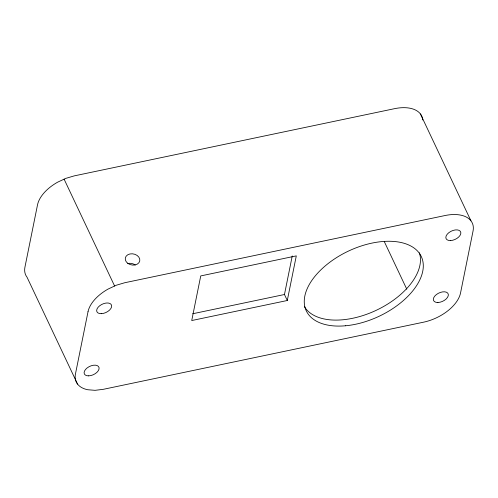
<?xml version="1.0" encoding="UTF-8"?>
<svg xmlns="http://www.w3.org/2000/svg" width="498" height="498" viewBox="0 0 498 498"><rect width="100%" height="100%" fill="white"/><g stroke="black" fill="none" stroke-linecap="round" stroke-linejoin="round"><path stroke-width="0.75" d="M287.29 300.499L296.298 255.879L200.738 275.923L191.73 320.538L287.29 300.499L284.464 294.511L292.251 255.947M192.689 313.759L284.464 294.511M420.43 113.955L470.94 220.813M384.269 241.555L406.785 289.189M64.099 179.162L114.608 286.014M77.551 384.089L27.041 277.23A34.81 19.715 -25.3 0 1 24.962 267.034L37.518 204.846A34.81 19.715 -25.3 0 1 57.531 182.231L65.767 178.384L74.27 175.875L394.541 108.676A35.059 19.858 -25.3 0 1 422.783 119.987M128.023 263.486A7.364 5.59 11.4 0 1 135.232 264.992M419.36 252.791A63.595 36.018 -25.3 0 1 375.946 310.441A63.595 36.018 -25.3 0 1 304.378 306.587M88.028 311.704L75.472 373.892A34.81 19.715 -25.3 0 0 87.723 389.741L95.056 390.326L103.254 389.33L423.518 322.194A35.059 19.858 -25.3 0 0 460.532 293.011L473.038 231.084A35.059 19.858 -25.3 0 0 445.056 215.534L124.78 282.727L116.277 285.236L108.047 289.089A34.81 19.715 -25.3 0 0 88.028 311.704M345.475 325.779A63.595 36.018 -25.3 0 0 421.98 258.182A63.595 36.018 -25.3 0 0 323.887 267.065A63.595 36.018 -25.3 0 0 345.475 325.779M88.681 375.859A8.03 4.55 -25.3 0 0 99.065 367.673A8.03 4.55 -25.3 0 0 87.075 367.985A8.03 4.55 -25.3 0 0 88.681 375.859M450.416 240.571A8.03 4.55 -25.3 0 0 460.799 232.379A8.03 4.55 -25.3 0 0 448.81 232.697A8.03 4.55 -25.3 0 0 450.416 240.571M127.924 263.43A7.364 5.59 11.4 0 0 139.745 260.952A7.364 5.59 11.4 0 0 129.941 253.961A7.364 5.59 11.4 0 0 127.924 263.43M437.91 302.498A8.03 4.55 -25.3 0 0 448.3 294.306A8.03 4.55 -25.3 0 0 436.304 294.623A8.03 4.55 -25.3 0 0 437.91 302.498M101.237 313.678A8.03 4.55 -25.3 0 0 111.62 305.486A8.03 4.55 -25.3 0 0 99.631 305.803A8.03 4.55 -25.3 0 0 101.237 313.678"/></g></svg>
